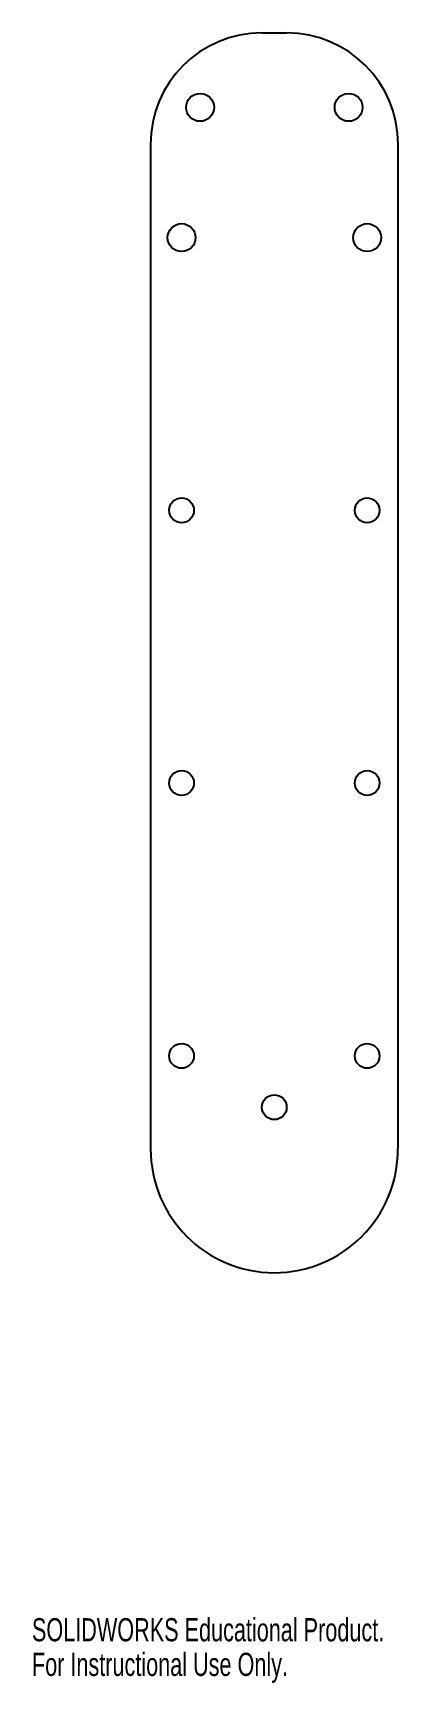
# Model space of a CAD drawing. Header units: inches. Extents: x 0 to 2.3, y 0 to 10.5.
import ezdxf

# ---------------------------------------------------------------- set-up
doc = ezdxf.new("R2010")
doc.units = ezdxf.units.IN
doc.header["$MEASUREMENT"] = 0
doc.styles.add('SLDTEXTSTYLE0', font='TXT', dxfattribs={"width": 0.7})

msp = doc.modelspace()

# ---------------------------------------------------------------- linework, layer by layer
at = {"color": 7, "linetype": 'Continuous', "lineweight": 25}
for p, q in [((1.621, 10.477), (1.463, 10.477)), ((0.755, 9.769), (0.755, 3.391)), ((2.33, 3.391), (2.33, 9.769))]:
    msp.add_line(p, q, dxfattribs=at)
for centre, radius in [((1.07, 10.005), 0.0886), ((1.07, 10.005), 0.0886), ((2.015, 10.005), 0.0886), ((2.015, 10.005), 0.0886), ((0.952, 9.178), 0.0886), ((0.952, 9.178), 0.0886), ((2.133, 9.178), 0.0886), ((2.133, 9.178), 0.0886), ((0.952, 7.446), 0.0787), ((0.952, 7.446), 0.0787), ((2.133, 7.446), 0.0787), ((2.133, 7.446), 0.0787), ((0.952, 5.714), 0.0787), ((0.952, 5.714), 0.0787), ((2.133, 5.714), 0.0787), ((2.133, 5.714), 0.0787), ((0.952, 3.981), 0.0787), ((0.952, 3.981), 0.0787), ((2.133, 3.981), 0.0787), ((2.133, 3.981), 0.0787), ((1.542, 3.655), 0.0787), ((1.542, 3.655), 0.0787)]:
    msp.add_circle(centre, radius, dxfattribs=at)
for centre, radius, start, end in [((1.463, 9.769), 0.709, 90, 180), ((1.463, 9.769), 0.709, 90, 180), ((1.621, 9.769), 0.709, 0, 90), ((1.621, 9.769), 0.709, 0, 90), ((1.542, 3.391), 0.787, 180, 270), ((1.542, 3.391), 0.787, 180, 270), ((1.542, 3.391), 0.787, 270, 0), ((1.542, 3.391), 0.787, 270, 0)]:
    msp.add_arc(centre, radius, start, end, dxfattribs=at)

# ---------------------------------------------------------------- texts
at = {"color": 7, "linetype": 'Continuous', "char_height": 0.14705, "attachment_point": 1, "style": 'SLDTEXTSTYLE0'}
for s, insert in [('SOLIDWORKS Educational Product.', (0, 0.41)), ('For Instructional Use Only.', (0, 0.19))]:
    msp.add_mtext(s, dxfattribs=dict(at, insert=insert))

doc.saveas('drawing.dxf')
